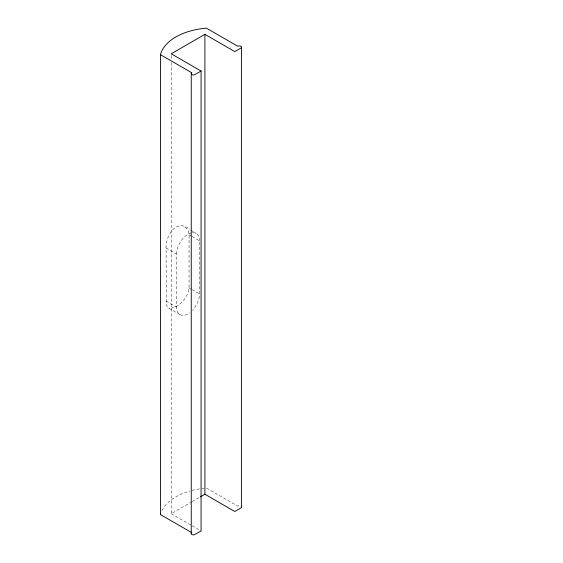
<?xml version="1.0" encoding="UTF-8"?>
<svg xmlns="http://www.w3.org/2000/svg" width="563" height="563" viewBox="0 0 563 563"><rect width="100%" height="100%" fill="white"/><g stroke="black" fill="none" stroke-linecap="round" stroke-linejoin="round"><path stroke-width="0.42" stroke-dasharray="2.81 2.11" d="M179.935 314.626L168.548 308.052L167.169 306.617L166.345 304.266L166.078 248.065C165.36 235.742 176.895 217.409 190.111 229.908M184.833 226.868L187.915 230.077L189.055 234.799L189.055 287.862C187.993 297.377 178.823 309.038 168.548 308.052M171.208 62.592L171.208 513.702L191.427 502.027M192.173 501.591L199.661 497.27M190.871 230.351L196.177 233.42M189.055 234.799L191.3 236.094M192.053 236.53L199.548 240.851L199.548 293.921A16.25 9.381 -60 0 1 192.455 310.269M166.078 248.065L176.564 254.124L176.564 307.187A16.25 9.381 -60 0 0 189.555 312.838M189.055 287.862L191.3 289.164M192.053 289.593L199.548 293.921M166.078 301.128L176.564 307.187M206.438 488.051L237.839 506.179A2.168 1.253 0 0 1 240.042 505.877M171.208 513.702L191.371 525.342M192.117 525.772L201.075 530.944M171.208 55.554L171.208 59.073M161.912 510.648A54.161 31.268 0 0 1 189.879 491.042M191.976 490.464A54.161 31.268 0 0 1 199.619 488.874M201.871 488.543A54.161 31.268 0 0 1 204.144 488.269M192.455 232.695A16.25 9.381 -60 0 1 199.548 240.851M176.564 254.124A16.25 9.381 -60 0 1 191.033 232.955"/><path stroke-width="0.84" d="M191.884 532.718L160.483 514.582L160.483 54.681A54.161 31.268 0 0 1 206.438 28.15L237.839 46.279A2.168 1.253 0 0 1 240.908 46.279A2.168 1.253 0 0 1 240.908 48.052L234.778 51.585L204.904 34.343L171.208 53.795L201.075 71.044L201.075 530.944L194.502 534.681A2.168 1.253 0 0 1 191.8 534.428A2.168 1.253 0 0 1 191.68 532.851M201.075 71.044L194.502 74.78A2.168 1.253 0 0 1 191.701 74.457A2.168 1.253 0 0 1 191.884 72.81L160.483 54.681M200.414 496.84L204.904 494.244L234.778 511.493L240.908 507.953A2.168 1.253 0 0 0 241.217 506.411M241.541 47.165L241.541 507.066M204.904 34.343L204.904 494.244M191.251 73.704L191.251 533.604M160.483 514.582A54.161 31.268 0 0 1 160.659 513.92"/></g></svg>
